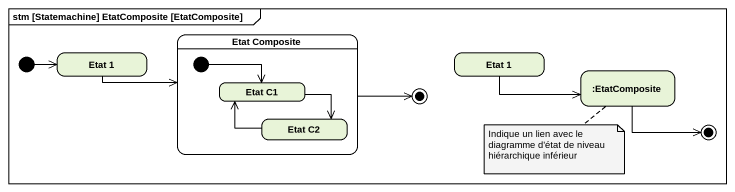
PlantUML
@startuml
mainframe stm [Statemachine] EtatComposite [EtatComposite]
hide empty description
state "Etat 1" as Etat_1
state "Etat Composite" as Etat_Composite {
  state "Etat C1" as Etat_C1
  state "Etat C2" as Etat_C2
  [*] -right-> Etat_C1
}
state "Etat 1" as Etat_1_2
state final1 <<end>>
state ":EtatComposite" as EtatComposite
state final2 <<end>>
[*] -right-> Etat_1
Etat_1 -right-> Etat_Composite
Etat_Composite -right-> final1
Etat_1_2 -right-> EtatComposite
Etat_C1 --> Etat_C2
EtatComposite -right-> final2
Etat_C2 -up-> Etat_C1
note bottom of EtatComposite : Indique un lien avec le diagramme d'état de niveau hiérarchique inférieur
@enduml
